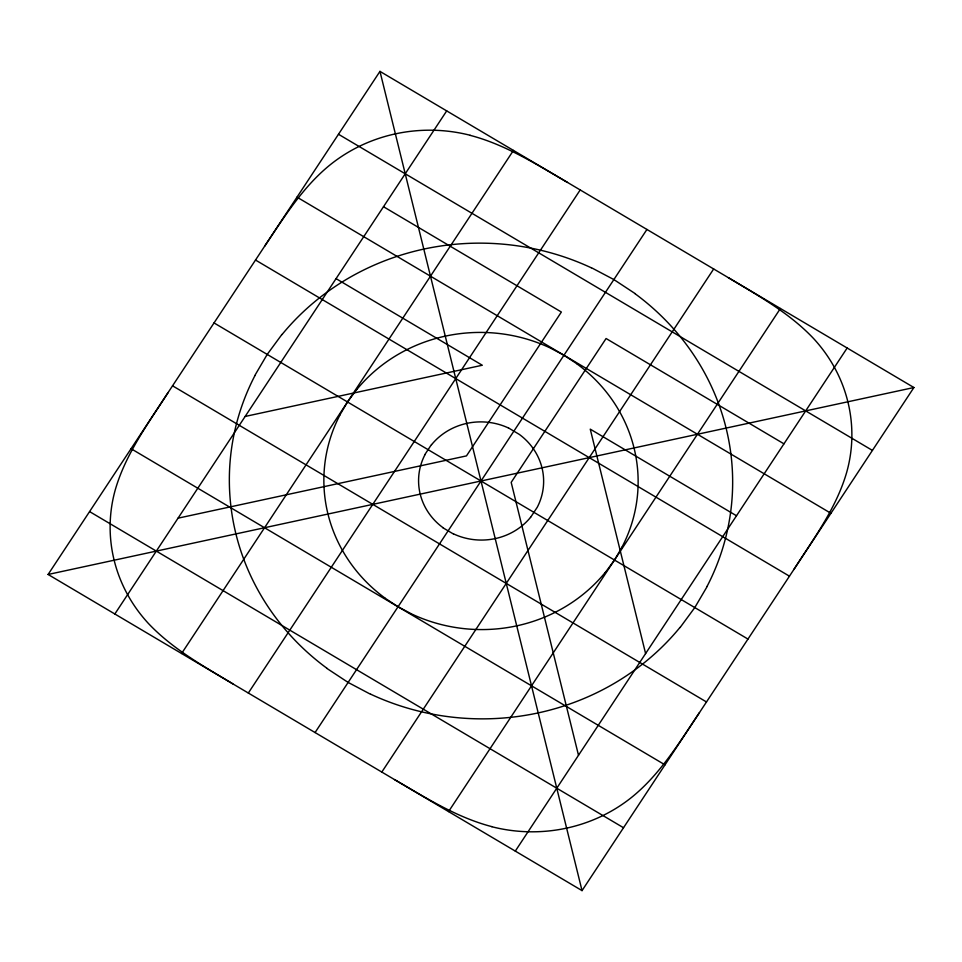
<?xml version="1.0" encoding="UTF-8"?>
<svg xmlns="http://www.w3.org/2000/svg" width="962" height="962" viewBox="0 0 962 962"><rect width="100%" height="100%" fill="white"/><g stroke="black" fill="none" stroke-linecap="round" stroke-linejoin="round"><path stroke-width="1.44" d="M254.738 375.661L267.22 354.413L281.902 334.475M339.718 415.235L347.51 401.96L356.686 389.514M424.711 454.798L431.469 444.552M622.282 546.765L614.49 560.04L605.314 572.486M707.262 586.339L694.78 607.587L680.098 627.525M168.122 392.532C148.22 423.484 125.721 453.811 115.332 489.61A154.281 145.779 2.5 0 0 148.208 623.244C172.21 648.761 203.15 665.944 232.852 683.862M793.878 569.468C813.732 538.504 836.315 508.189 846.668 472.39A154.281 145.779 2.5 0 0 813.792 338.756C789.549 312.999 758.296 295.719 728.318 277.645M264.622 246.236C283.754 217.749 302.164 187.915 328.92 165.825A154.281 145.779 2.5 0 1 470.105 135.257M48.1 574.47L379.966 71.38L913.9 387.53L582.034 890.62L48.1 574.47L913.9 387.53M114.839 613.996L446.705 110.895M181.59 653.511L513.443 150.409M248.328 693.025L580.194 189.935M315.067 732.551L646.933 229.449M381.806 772.065L713.672 268.975M448.557 811.591L780.41 308.489M515.295 851.105L847.161 348.003M699.458 712.614C679.605 742.099 660.798 773.256 633.08 796.175A154.281 145.779 2.5 0 1 491.895 826.743M530.531 517.448L537.289 507.202A62.518 59.079 2.5 0 0 519.3 434.391L508.453 427.922M245.154 416.45L482.299 365.247L336.051 278.643M178.054 518.169L466.474 455.892L561.363 312.037L383.501 206.722M470.081 135.341C505.327 144.48 536.315 164.334 567.496 182.419M491.919 826.659C456.673 817.52 425.685 797.666 394.504 779.581M591.329 267.664L613.876 279.569L635.052 293.542M453.547 534.078L442.676 527.633M370.671 694.336L348.124 682.431L326.948 668.458M338.48 134.259L872.414 450.408M783.946 443.831L606.084 338.516L511.183 482.371L578.499 755.278M296.993 197.15L830.94 513.299M736.507 515.764L590.259 429.16L645.598 653.559M255.519 260.041L789.453 576.19M214.033 322.931L747.967 639.069M172.547 385.81L706.481 701.959M131.06 448.701L665.007 764.85M89.586 511.592L623.52 827.741M577.188 363.961L563.96 355.231L549.891 347.799A156.926 148.28 2.5 0 0 356.758 389.562M384.812 598.039L398.04 606.769L412.109 614.201A156.926 148.28 2.5 0 0 605.242 572.438M379.966 71.38L582.034 890.62M530.567 517.328A62.518 59.079 2.5 0 1 453.643 533.934M442.881 527.573A62.518 59.079 2.5 0 1 424.927 454.773M431.613 444.636A62.518 59.079 2.5 0 1 508.549 428.018M384.872 597.979A156.926 148.28 2.5 0 1 339.802 415.271M577.128 364.021A156.926 148.28 2.5 0 1 622.198 546.729M327.044 668.337A251.322 237.482 2.5 0 1 254.87 375.733M679.978 627.44A251.322 237.482 2.5 0 1 370.731 694.215M634.956 293.65A251.322 237.482 2.5 0 1 707.13 586.267M282.022 334.56A251.322 237.482 2.5 0 1 591.269 267.785"/></g></svg>
